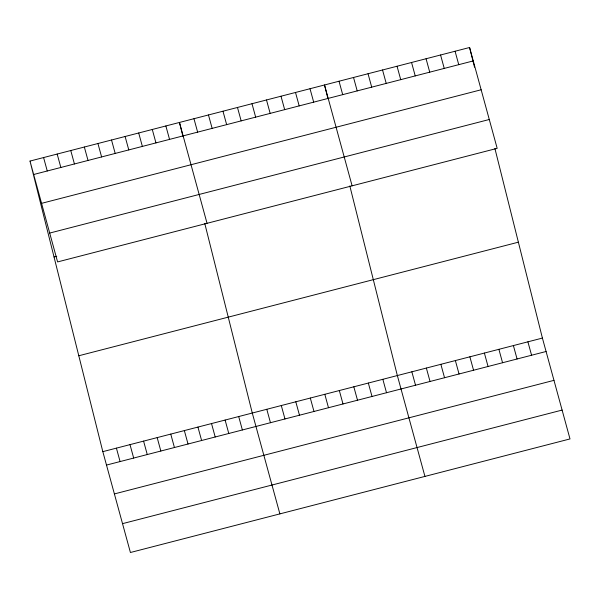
<?xml version="1.0" encoding="UTF-8"?>
<svg xmlns="http://www.w3.org/2000/svg" width="600" height="600" viewBox="0 0 600 600"><rect width="100%" height="100%" fill="white"/><g stroke="black" fill="none" stroke-linecap="round" stroke-linejoin="round"><path stroke-width="0.9" d="M30 161.07L469.582 47.498L497.175 148.35L57.593 261.923L30 161.07L102.825 451.65L130.417 552.502L570 438.93L542.408 338.077L494.888 148.455M33.675 174.495L473.257 60.915M41.565 203.347L481.147 89.767M49.695 233.07L489.278 119.498M54.03 256.965L56.752 256.26M78.795 355.763L518.377 242.183M102.825 451.65L542.408 338.077M106.5 465.075L546.082 351.495M114.39 493.928L553.972 380.347M122.528 523.65L562.11 410.077M455.077 51.248L458.745 64.665M527.903 341.82L531.577 355.245M440.572 54.99L444.24 68.415M513.398 345.57L517.072 358.995M426.067 58.74L429.735 72.165M498.893 349.32L502.56 362.737M411.555 62.49L415.23 75.907M484.388 353.062L488.055 366.487M397.05 66.24L400.725 79.657M469.875 356.812L473.55 370.237M382.545 69.983L386.22 83.407M455.37 360.562L459.045 373.98M368.04 73.733L371.707 87.157M440.865 364.312L444.54 377.73M353.535 77.483L357.202 90.9M426.36 368.055L430.035 381.48M339.03 81.233L342.697 94.65M411.855 371.805L415.522 385.23M352.11 185.828L324.517 84.975L327.952 98.677M424.935 476.408L397.35 375.555L349.822 185.933M310.013 88.725L313.688 102.15M382.845 379.305L386.513 392.722M295.507 92.475L299.183 105.892M368.332 383.048L372.007 396.472M281.002 96.218L284.67 109.642M353.827 386.798L357.502 400.222M266.498 99.968L270.165 113.392M339.322 390.548L342.998 403.965M251.993 103.718L255.66 117.142M324.817 394.298L328.485 407.715M237.48 107.468L241.155 120.885M310.312 398.04L313.98 411.465M222.975 111.21L226.65 124.635M295.808 401.79L299.475 415.215M208.47 114.96L212.145 128.385M281.295 405.54L284.97 418.957M193.965 118.71L197.632 132.127M266.79 409.29L270.465 422.707M207.045 223.312L179.46 122.46L182.895 136.155M279.877 513.885L252.285 413.033L204.757 223.417M165.87 125.97L169.545 139.387M238.695 416.543L242.37 429.967M152.288 129.48L155.955 142.898M225.112 420.053L228.78 433.478M138.697 132.99L142.365 146.407M211.522 423.562L215.197 436.987M125.108 136.5L128.782 149.917M197.94 427.08L201.608 440.498M111.525 140.01L115.192 153.435M184.35 430.59L188.025 444.007M97.935 143.52L101.61 156.945M170.76 434.1L174.435 447.518M84.345 147.03L88.02 160.455M157.178 437.61L160.845 451.028M70.762 150.54L74.43 163.965M143.587 441.12L147.262 454.537M57.172 154.05L60.847 167.475M130.005 444.63L133.672 458.048M43.59 157.56L47.258 170.985M116.415 448.14L120.083 461.565M469.582 47.498L474.518 67.185"/></g></svg>
